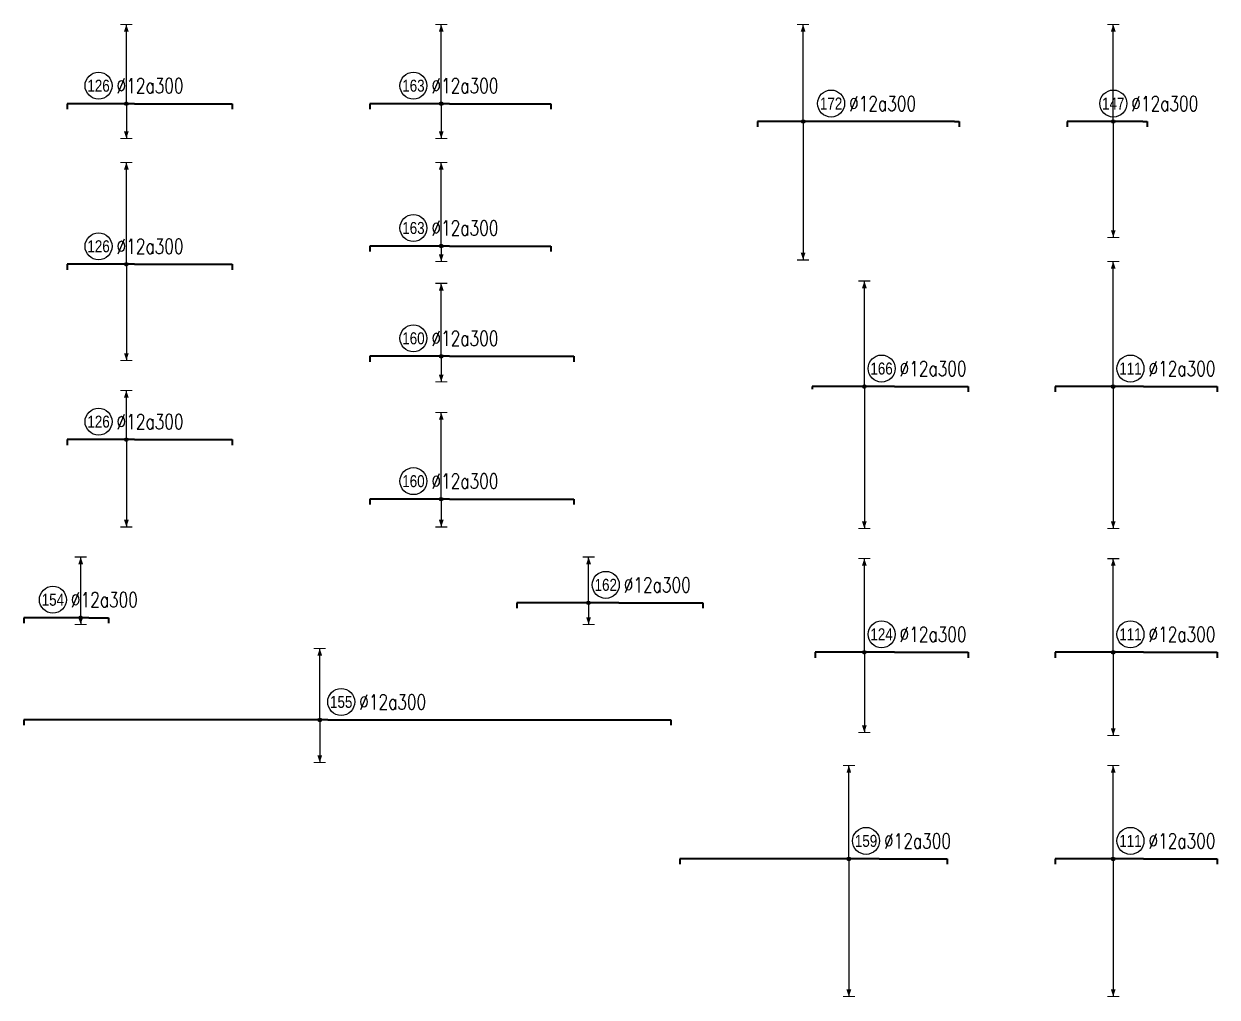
# Model space of a CAD drawing. Header units: millimetres. Extents: x -415354 to 883813, y -531490 to 486716.
# Drawn here: x 68710 to 108500, y -62320 to -29880 of the extents above; entities that cross this region are included whole.
import ezdxf
from ezdxf.enums import TextEntityAlignment as Align

# ---------------------------------------------------------------- set-up
doc = ezdxf.new("R2010")
doc.units = ezdxf.units.MM
doc.header["$MEASUREMENT"] = 0
for name, color, linetype, lineweight in [('NDC_S_DIM', 1, 'Continuous', 15), ('NDC_S_REBAR', 4, 'Continuous', 35), ('NDC_S_VN TEXT', 7, 'Continuous', 20)]:
    doc.layers.add(name, color=color, linetype=linetype, lineweight=lineweight)
doc.styles.add('ARIAL', font='arial.ttf', dxfattribs={"width": 0.8})
doc.styles.add('NDC_EN TXT', font='romans.shx', dxfattribs={"width": 0.8})

# ---------------------------------------------------------------- blocks, each defined once
blk = doc.blocks.new('*U160')
h = blk.add_hatch(color=6)
edge = h.paths.add_edge_path()
edge.add_arc((-25.24, 0), 0.3, 0, 360)
at = {"layer": 'NDC_S_DIM', "color": 8}
for q in [(-25.24, 16.18), (-25.24, -23.07)]:
    blk.add_line((-25.24, 0), q, dxfattribs=at)
for points in [[(-26.24, 16.18, 0.2, 0.2, 0), (-24.24, 16.18, 0, 0, 0)], [(-26.24, -23.07, 0.2, 0.2, 0), (-24.24, -23.07, 0, 0, 0)]]:
    blk.add_lwpolyline(points, format="xyseb", dxfattribs=at)
at = {"layer": 'NDC_S_DIM'}
blk.add_circle((-20.57, 3), 2.25, dxfattribs=at)
at = {"layer": 'NDC_S_DIM', "color": 6}
blk.add_circle((-25.24, 0), 0.3, dxfattribs=at)
at = {"layer": 'NDC_S_DIM', "color": 8}
for points in [[(-25.64, 14.98), (-25.24, 16.18), (-24.84, 14.98)], [(-25.64, -21.87), (-25.24, -23.07), (-24.84, -21.87)]]:
    blk.add_solid(points, dxfattribs=at)
at = {"layer": 'NDC_S_REBAR'}
for p, q in [((0, 0), (-32.83, 0)), ((-32.83, 0), (-32.83, -0.9)), ((0, 0), (0.79, 0)), ((0.79, 0), (0.79, -0.9)), ((-32.83, -0.9), (-32.83, -0.9)), ((0.79, -0.9), (0.79, -0.9))]:
    blk.add_line(p, q, dxfattribs=at)
at = {"layer": 'NDC_S_VN TEXT', "style": 'ARIAL', "width": 0.8}
blk.add_attdef('KHT', text='', height=2, dxfattribs=at).set_placement((-20.57, 3), align=Align.MIDDLE_CENTER)
at = {"layer": 'NDC_S_VN TEXT', "color": 3, "style": 'NDC_EN TXT', "width": 0.75}
blk.add_attdef('DKT', (-17.57, 1.75), '', height=2.5, dxfattribs=at)
blk = doc.blocks.new('*U161')
h = blk.add_hatch(color=6)
edge = h.paths.add_edge_path()
edge.add_arc((-4.95, 0), 0.3, 0, 360)
at = {"layer": 'NDC_S_DIM', "color": 8}
for q in [(-4.95, 16.18), (-4.95, -19.32)]:
    blk.add_line((-4.95, 0), q, dxfattribs=at)
for points in [[(-5.95, 16.18, 0.2, 0.2, 0), (-3.95, 16.18, 0, 0, 0)], [(-5.95, -19.32, 0.2, 0.2, 0), (-3.95, -19.32, 0, 0, 0)]]:
    blk.add_lwpolyline(points, format="xyseb", dxfattribs=at)
at = {"layer": 'NDC_S_DIM'}
blk.add_circle((-4.95, 3), 2.25, dxfattribs=at)
at = {"layer": 'NDC_S_DIM', "color": 6}
blk.add_circle((-4.95, 0), 0.3, dxfattribs=at)
at = {"layer": 'NDC_S_DIM', "color": 8}
for points in [[(-5.35, 14.98), (-4.95, 16.18), (-4.55, 14.98)], [(-5.35, -18.12), (-4.95, -19.32), (-4.55, -18.12)]]:
    blk.add_solid(points, dxfattribs=at)
at = {"layer": 'NDC_S_REBAR'}
for p, q in [((0, 0), (-12.64, 0)), ((-12.64, 0), (-12.64, -0.9)), ((0, 0), (0.71, 0)), ((0.71, 0), (0.71, -0.9)), ((-12.64, -0.9), (-12.64, -0.9)), ((0.71, -0.9), (0.71, -0.9))]:
    blk.add_line(p, q, dxfattribs=at)
at = {"layer": 'NDC_S_VN TEXT', "style": 'ARIAL', "width": 0.8}
blk.add_attdef('KHT', text='', height=2, dxfattribs=at).set_placement((-4.95, 3), align=Align.MIDDLE_CENTER)
at = {"layer": 'NDC_S_VN TEXT', "color": 3, "style": 'NDC_EN TXT', "width": 0.75}
blk.add_attdef('DKT', (-1.95, 1.75), '', height=2.5, dxfattribs=at)
blk = doc.blocks.new('*U157')
h = blk.add_hatch(color=6)
edge = h.paths.add_edge_path()
edge.add_arc((-5.03, 0), 0.3, 0, 360)
at = {"layer": 'NDC_S_DIM', "color": 8}
for q in [(-5.03, 17.59), (-5.03, -23.66)]:
    blk.add_line((-5.03, 0), q, dxfattribs=at)
for points in [[(-6.03, 17.59, 0.2, 0.2, 0), (-4.03, 17.59, 0, 0, 0)], [(-6.03, -23.66, 0.2, 0.2, 0), (-4.03, -23.66, 0, 0, 0)]]:
    blk.add_lwpolyline(points, format="xyseb", dxfattribs=at)
at = {"layer": 'NDC_S_DIM'}
blk.add_circle((-2.16, 3), 2.25, dxfattribs=at)
at = {"layer": 'NDC_S_DIM', "color": 6}
blk.add_circle((-5.03, 0), 0.3, dxfattribs=at)
at = {"layer": 'NDC_S_DIM', "color": 8}
for points in [[(-5.43, 16.39), (-5.03, 17.59), (-4.63, 16.39)], [(-5.43, -22.46), (-5.03, -23.66), (-4.63, -22.46)]]:
    blk.add_solid(points, dxfattribs=at)
at = {"layer": 'NDC_S_REBAR'}
for p, q in [((0, 0), (-13.75, 0)), ((-13.75, 0), (-13.75, -0.45)), ((0, 0), (12.29, 0)), ((12.29, 0), (12.29, -0.9)), ((-13.75, -0.45), (-13.75, -0.45)), ((12.29, -0.9), (12.29, -0.9))]:
    blk.add_line(p, q, dxfattribs=at)
at = {"layer": 'NDC_S_VN TEXT', "style": 'ARIAL', "width": 0.8}
blk.add_attdef('KHT', text='', height=2, dxfattribs=at).set_placement((-2.16, 3), align=Align.MIDDLE_CENTER)
at = {"layer": 'NDC_S_VN TEXT', "color": 3, "style": 'NDC_EN TXT', "width": 0.75}
blk.add_attdef('DKT', (0.84, 1.75), '', height=2.5, dxfattribs=at)
blk = doc.blocks.new('*U149')
h = blk.add_hatch(color=6)
edge = h.paths.add_edge_path()
edge.add_arc((-5.03, 0), 0.3, 0, 360)
at = {"layer": 'NDC_S_DIM', "color": 8}
for q in [(-5.03, 20.84), (-5.03, -23.66)]:
    blk.add_line((-5.03, 0), q, dxfattribs=at)
for points in [[(-6.03, 20.84, 0.2, 0.2, 0), (-4.03, 20.84, 0, 0, 0)], [(-6.03, -23.66, 0.2, 0.2, 0), (-4.03, -23.66, 0, 0, 0)]]:
    blk.add_lwpolyline(points, format="xyseb", dxfattribs=at)
at = {"layer": 'NDC_S_DIM'}
blk.add_circle((-2.16, 3), 2.25, dxfattribs=at)
at = {"layer": 'NDC_S_DIM', "color": 6}
blk.add_circle((-5.03, 0), 0.3, dxfattribs=at)
at = {"layer": 'NDC_S_DIM', "color": 8}
for points in [[(-5.43, 19.64), (-5.03, 20.84), (-4.63, 19.64)], [(-5.43, -22.46), (-5.03, -23.66), (-4.63, -22.46)]]:
    blk.add_solid(points, dxfattribs=at)
at = {"layer": 'NDC_S_REBAR'}
for p, q in [((0, 0), (-14.71, 0)), ((-14.71, 0), (-14.71, -0.9)), ((0, 0), (12.29, 0)), ((12.29, 0), (12.29, -0.9)), ((-14.71, -0.9), (-14.71, -0.9)), ((12.29, -0.9), (12.29, -0.9))]:
    blk.add_line(p, q, dxfattribs=at)
at = {"layer": 'NDC_S_VN TEXT', "style": 'ARIAL', "width": 0.8}
blk.add_attdef('KHT', text='', height=2, dxfattribs=at).set_placement((-2.16, 3), align=Align.MIDDLE_CENTER)
at = {"layer": 'NDC_S_VN TEXT', "color": 3, "style": 'NDC_EN TXT', "width": 0.75}
blk.add_attdef('DKT', (0.84, 1.75), '', height=2.5, dxfattribs=at)
blk = doc.blocks.new('*U144')
h = blk.add_hatch(color=6)
edge = h.paths.add_edge_path()
edge.add_arc((-5.03, 0), 0.3, 0, 360)
at = {"layer": 'NDC_S_DIM', "color": 8}
for q in [(-5.03, 15.63), (-5.03, -13.37)]:
    blk.add_line((-5.03, 0), q, dxfattribs=at)
for points in [[(-6.03, 15.63, 0.2, 0.2, 0), (-4.03, 15.63, 0, 0, 0)], [(-6.03, -13.37, 0.2, 0.2, 0), (-4.03, -13.37, 0, 0, 0)]]:
    blk.add_lwpolyline(points, format="xyseb", dxfattribs=at)
at = {"layer": 'NDC_S_DIM'}
blk.add_circle((-2.16, 3), 2.25, dxfattribs=at)
at = {"layer": 'NDC_S_DIM', "color": 6}
blk.add_circle((-5.03, 0), 0.3, dxfattribs=at)
at = {"layer": 'NDC_S_DIM', "color": 8}
for points in [[(-5.43, 14.43), (-5.03, 15.63), (-4.63, 14.43)], [(-5.43, -12.17), (-5.03, -13.37), (-4.63, -12.17)]]:
    blk.add_solid(points, dxfattribs=at)
at = {"layer": 'NDC_S_REBAR'}
for p, q in [((0, 0), (-13.21, 0)), ((-13.21, 0), (-13.21, -0.9)), ((0, 0), (12.29, 0)), ((12.29, 0), (12.29, -0.9)), ((-13.21, -0.9), (-13.21, -0.9)), ((12.29, -0.9), (12.29, -0.9))]:
    blk.add_line(p, q, dxfattribs=at)
at = {"layer": 'NDC_S_VN TEXT', "style": 'ARIAL', "width": 0.8}
blk.add_attdef('KHT', text='', height=2, dxfattribs=at).set_placement((-2.16, 3), align=Align.MIDDLE_CENTER)
at = {"layer": 'NDC_S_VN TEXT', "color": 3, "style": 'NDC_EN TXT', "width": 0.75}
blk.add_attdef('DKT', (0.84, 1.75), '', height=2.5, dxfattribs=at)
blk = doc.blocks.new('*U145')
h = blk.add_hatch(color=6)
edge = h.paths.add_edge_path()
edge.add_arc((-5.03, 0), 0.3, 0, 360)
at = {"layer": 'NDC_S_DIM', "color": 8}
for q in [(-5.03, 15.62), (-5.03, -13.87)]:
    blk.add_line((-5.03, 0), q, dxfattribs=at)
for points in [[(-6.03, 15.62, 0.2, 0.2, 0), (-4.03, 15.62, 0, 0, 0)], [(-6.03, -13.87, 0.2, 0.2, 0), (-4.03, -13.87, 0, 0, 0)]]:
    blk.add_lwpolyline(points, format="xyseb", dxfattribs=at)
at = {"layer": 'NDC_S_DIM'}
blk.add_circle((-2.16, 3), 2.25, dxfattribs=at)
at = {"layer": 'NDC_S_DIM', "color": 6}
blk.add_circle((-5.03, 0), 0.3, dxfattribs=at)
at = {"layer": 'NDC_S_DIM', "color": 8}
for points in [[(-5.43, 14.42), (-5.03, 15.62), (-4.63, 14.42)], [(-5.43, -12.67), (-5.03, -13.87), (-4.63, -12.67)]]:
    blk.add_solid(points, dxfattribs=at)
at = {"layer": 'NDC_S_REBAR'}
for p, q in [((0, 0), (-14.71, 0)), ((-14.71, 0), (-14.71, -0.9)), ((0, 0), (12.29, 0)), ((12.29, 0), (12.29, -0.9)), ((-14.71, -0.9), (-14.71, -0.9)), ((12.29, -0.9), (12.29, -0.9))]:
    blk.add_line(p, q, dxfattribs=at)
at = {"layer": 'NDC_S_VN TEXT', "style": 'ARIAL', "width": 0.8}
blk.add_attdef('KHT', text='', height=2, dxfattribs=at).set_placement((-2.16, 3), align=Align.MIDDLE_CENTER)
at = {"layer": 'NDC_S_VN TEXT', "color": 3, "style": 'NDC_EN TXT', "width": 0.75}
blk.add_attdef('DKT', (0.84, 1.75), '', height=2.5, dxfattribs=at)
blk = doc.blocks.new('*U93')
h = blk.add_hatch(color=6)
edge = h.paths.add_edge_path()
edge.add_arc((-5.03, 0), 0.3, 0, 360)
at = {"layer": 'NDC_S_DIM', "color": 8}
for q in [(-5.03, 7.64), (-5.03, -3.61)]:
    blk.add_line((-5.03, 0), q, dxfattribs=at)
for points in [[(-6.03, 7.64, 0.2, 0.2, 0), (-4.03, 7.64, 0, 0, 0)], [(-6.03, -3.61, 0.2, 0.2, 0), (-4.03, -3.61, 0, 0, 0)]]:
    blk.add_lwpolyline(points, format="xyseb", dxfattribs=at)
at = {"layer": 'NDC_S_DIM'}
blk.add_circle((-2.16, 3), 2.25, dxfattribs=at)
at = {"layer": 'NDC_S_DIM', "color": 6}
blk.add_circle((-5.03, 0), 0.3, dxfattribs=at)
at = {"layer": 'NDC_S_DIM', "color": 8}
for points in [[(-5.43, 6.44), (-5.03, 7.64), (-4.63, 6.44)], [(-5.43, -2.41), (-5.03, -3.61), (-4.63, -2.41)]]:
    blk.add_solid(points, dxfattribs=at)
at = {"layer": 'NDC_S_REBAR'}
for p, q in [((0, 0), (-16.98, 0)), ((-16.98, 0), (-16.98, -0.9)), ((0, 0), (14.02, 0)), ((14.02, 0), (14.02, -0.9)), ((-16.98, -0.9), (-16.98, -0.9)), ((14.02, -0.9), (14.02, -0.9))]:
    blk.add_line(p, q, dxfattribs=at)
at = {"layer": 'NDC_S_VN TEXT', "style": 'ARIAL', "width": 0.8}
blk.add_attdef('KHT', text='', height=2, dxfattribs=at).set_placement((-2.16, 3), align=Align.MIDDLE_CENTER)
at = {"layer": 'NDC_S_VN TEXT', "color": 3, "style": 'NDC_EN TXT', "width": 0.75}
blk.add_attdef('DKT', (0.84, 1.75), '', height=2.5, dxfattribs=at)
blk = doc.blocks.new('*U94')
h = blk.add_hatch(color=6)
edge = h.paths.add_edge_path()
edge.add_arc((-5.03, 0), 0.3, 0, 360)
at = {"layer": 'NDC_S_DIM', "color": 8}
for q in [(-5.03, 15.56), (-5.03, -22.94)]:
    blk.add_line((-5.03, 0), q, dxfattribs=at)
for points in [[(-6.03, 15.56, 0.2, 0.2, 0), (-4.03, 15.56, 0, 0, 0)], [(-6.03, -22.94, 0.2, 0.2, 0), (-4.03, -22.94, 0, 0, 0)]]:
    blk.add_lwpolyline(points, format="xyseb", dxfattribs=at)
at = {"layer": 'NDC_S_DIM'}
blk.add_circle((-2.16, 3), 2.25, dxfattribs=at)
at = {"layer": 'NDC_S_DIM', "color": 6}
blk.add_circle((-5.03, 0), 0.3, dxfattribs=at)
at = {"layer": 'NDC_S_DIM', "color": 8}
for points in [[(-5.43, 14.36), (-5.03, 15.56), (-4.63, 14.36)], [(-5.43, -21.74), (-5.03, -22.94), (-4.63, -21.74)]]:
    blk.add_solid(points, dxfattribs=at)
at = {"layer": 'NDC_S_REBAR'}
for p, q in [((0, 0), (-33.23, 0)), ((-33.23, 0), (-33.23, -0.9)), ((0, 0), (11.34, 0)), ((11.34, 0), (11.34, -0.9)), ((-33.23, -0.9), (-33.23, -0.9)), ((11.34, -0.9), (11.34, -0.9))]:
    blk.add_line(p, q, dxfattribs=at)
at = {"layer": 'NDC_S_VN TEXT', "style": 'ARIAL', "width": 0.8}
blk.add_attdef('KHT', text='', height=2, dxfattribs=at).set_placement((-2.16, 3), align=Align.MIDDLE_CENTER)
at = {"layer": 'NDC_S_VN TEXT', "color": 3, "style": 'NDC_EN TXT', "width": 0.75}
blk.add_attdef('DKT', (0.84, 1.75), '', height=2.5, dxfattribs=at)
blk = doc.blocks.new('*U85')
h = blk.add_hatch(color=6)
edge = h.paths.add_edge_path()
edge.add_arc((-5.03, 0), 0.3, 0, 360)
at = {"layer": 'NDC_S_DIM', "color": 8}
for q in [(-5.03, 15.56), (-5.03, -22.94)]:
    blk.add_line((-5.03, 0), q, dxfattribs=at)
for points in [[(-6.03, 15.56, 0.2, 0.2, 0), (-4.03, 15.56, 0, 0, 0)], [(-6.03, -22.94, 0.2, 0.2, 0), (-4.03, -22.94, 0, 0, 0)]]:
    blk.add_lwpolyline(points, format="xyseb", dxfattribs=at)
at = {"layer": 'NDC_S_DIM'}
blk.add_circle((-2.16, 3), 2.25, dxfattribs=at)
at = {"layer": 'NDC_S_DIM', "color": 6}
blk.add_circle((-5.03, 0), 0.3, dxfattribs=at)
at = {"layer": 'NDC_S_DIM', "color": 8}
for points in [[(-5.43, 14.36), (-5.03, 15.56), (-4.63, 14.36)], [(-5.43, -21.74), (-5.03, -22.94), (-4.63, -21.74)]]:
    blk.add_solid(points, dxfattribs=at)
at = {"layer": 'NDC_S_REBAR'}
for p, q in [((0, 0), (-14.71, 0)), ((-14.71, 0), (-14.71, -0.9)), ((0, 0), (12.29, 0)), ((12.29, 0), (12.29, -0.9)), ((-14.71, -0.9), (-14.71, -0.9)), ((12.29, -0.9), (12.29, -0.9))]:
    blk.add_line(p, q, dxfattribs=at)
at = {"layer": 'NDC_S_VN TEXT', "style": 'ARIAL', "width": 0.8}
blk.add_attdef('KHT', text='', height=2, dxfattribs=at).set_placement((-2.16, 3), align=Align.MIDDLE_CENTER)
at = {"layer": 'NDC_S_VN TEXT', "color": 3, "style": 'NDC_EN TXT', "width": 0.75}
blk.add_attdef('DKT', (0.84, 1.75), '', height=2.5, dxfattribs=at)
blk = doc.blocks.new('*U265')
h = blk.add_hatch(color=6)
edge = h.paths.add_edge_path()
edge.add_arc((-1.37, 0), 0.3, 0, 360)
at = {"layer": 'NDC_S_DIM', "color": 8}
for q in [(-1.37, 13.2), (-1.37, -5.8)]:
    blk.add_line((-1.37, 0), q, dxfattribs=at)
for points in [[(-2.37, 13.2, 0.2, 0.2, 0), (-0.37, 13.2, 0, 0, 0)], [(-2.37, -5.8, 0.2, 0.2, 0), (-0.37, -5.8, 0, 0, 0)]]:
    blk.add_lwpolyline(points, format="xyseb", dxfattribs=at)
at = {"layer": 'NDC_S_DIM'}
blk.add_circle((-6.01, 3), 2.25, dxfattribs=at)
at = {"layer": 'NDC_S_DIM', "color": 6}
blk.add_circle((-1.37, 0), 0.3, dxfattribs=at)
at = {"layer": 'NDC_S_DIM', "color": 8}
for points in [[(-1.77, 12), (-1.37, 13.2), (-0.97, 12)], [(-1.77, -4.6), (-1.37, -5.8), (-0.97, -4.6)]]:
    blk.add_solid(points, dxfattribs=at)
at = {"layer": 'NDC_S_REBAR'}
for p, q in [((0, 0), (-11.26, 0)), ((-11.26, 0), (-11.26, -0.9)), ((0, 0), (16.24, 0)), ((16.24, 0), (16.24, -0.9)), ((-11.26, -0.9), (-11.26, -0.9)), ((16.24, -0.9), (16.24, -0.9))]:
    blk.add_line(p, q, dxfattribs=at)
at = {"layer": 'NDC_S_VN TEXT', "style": 'ARIAL', "width": 0.8}
blk.add_attdef('KHT', text='', height=2, dxfattribs=at).set_placement((-6.01, 3), align=Align.MIDDLE_CENTER)
at = {"layer": 'NDC_S_VN TEXT', "color": 3, "style": 'NDC_EN TXT', "width": 0.75}
blk.add_attdef('DKT', (-3.01, 1.75), '', height=2.5, dxfattribs=at)
blk = doc.blocks.new('*U198')
h = blk.add_hatch(color=6)
edge = h.paths.add_edge_path()
edge.add_arc((-1.37, 0), 0.3, 0, 360)
at = {"layer": 'NDC_S_DIM', "color": 8}
for q in [(-1.37, 13.2), (-1.37, -5.8)]:
    blk.add_line((-1.37, 0), q, dxfattribs=at)
for points in [[(-2.37, 13.2, 0.2, 0.2, 0), (-0.37, 13.2, 0, 0, 0)], [(-2.37, -5.8, 0.2, 0.2, 0), (-0.37, -5.8, 0, 0, 0)]]:
    blk.add_lwpolyline(points, format="xyseb", dxfattribs=at)
at = {"layer": 'NDC_S_DIM'}
blk.add_circle((-6.01, 3), 2.25, dxfattribs=at)
at = {"layer": 'NDC_S_DIM', "color": 6}
blk.add_circle((-1.37, 0), 0.3, dxfattribs=at)
at = {"layer": 'NDC_S_DIM', "color": 8}
for points in [[(-1.77, 12), (-1.37, 13.2), (-0.97, 12)], [(-1.77, -4.6), (-1.37, -5.8), (-0.97, -4.6)]]:
    blk.add_solid(points, dxfattribs=at)
at = {"layer": 'NDC_S_REBAR'}
for p, q in [((0, 0), (-13.26, 0)), ((-13.26, 0), (-13.26, -0.9)), ((0, 0), (16.91, 0)), ((16.91, 0), (16.91, -0.9)), ((-13.26, -0.9), (-13.26, -0.9)), ((16.91, -0.9), (16.91, -0.9))]:
    blk.add_line(p, q, dxfattribs=at)
at = {"layer": 'NDC_S_VN TEXT', "style": 'ARIAL', "width": 0.8}
blk.add_attdef('KHT', text='', height=2, dxfattribs=at).set_placement((-6.01, 3), align=Align.MIDDLE_CENTER)
at = {"layer": 'NDC_S_VN TEXT', "color": 3, "style": 'NDC_EN TXT', "width": 0.75}
blk.add_attdef('DKT', (-3.01, 1.75), '', height=2.5, dxfattribs=at)
blk = doc.blocks.new('*U211')
h = blk.add_hatch(color=6)
edge = h.paths.add_edge_path()
edge.add_arc((-1.37, 0), 0.3, 0, 360)
at = {"layer": 'NDC_S_DIM', "color": 8}
for q in [(-1.37, 16.97), (-1.37, -16.03)]:
    blk.add_line((-1.37, 0), q, dxfattribs=at)
for points in [[(-2.37, 16.97, 0.2, 0.2, 0), (-0.37, 16.97, 0, 0, 0)], [(-2.37, -16.03, 0.2, 0.2, 0), (-0.37, -16.03, 0, 0, 0)]]:
    blk.add_lwpolyline(points, format="xyseb", dxfattribs=at)
at = {"layer": 'NDC_S_DIM'}
blk.add_circle((-6.01, 3), 2.25, dxfattribs=at)
at = {"layer": 'NDC_S_DIM', "color": 6}
blk.add_circle((-1.37, 0), 0.3, dxfattribs=at)
at = {"layer": 'NDC_S_DIM', "color": 8}
for points in [[(-1.77, 15.77), (-1.37, 16.97), (-0.97, 15.77)], [(-1.77, -14.83), (-1.37, -16.03), (-0.97, -14.83)]]:
    blk.add_solid(points, dxfattribs=at)
at = {"layer": 'NDC_S_REBAR'}
for p, q in [((0, 0), (-11.26, 0)), ((-11.26, 0), (-11.26, -0.9)), ((0, 0), (16.24, 0)), ((16.24, 0), (16.24, -0.9)), ((-11.26, -0.9), (-11.26, -0.9)), ((16.24, -0.9), (16.24, -0.9))]:
    blk.add_line(p, q, dxfattribs=at)
at = {"layer": 'NDC_S_VN TEXT', "style": 'ARIAL', "width": 0.8}
blk.add_attdef('KHT', text='', height=2, dxfattribs=at).set_placement((-6.01, 3), align=Align.MIDDLE_CENTER)
at = {"layer": 'NDC_S_VN TEXT', "color": 3, "style": 'NDC_EN TXT', "width": 0.75}
blk.add_attdef('DKT', (-3.01, 1.75), '', height=2.5, dxfattribs=at)
blk = doc.blocks.new('*U212')
h = blk.add_hatch(color=6)
edge = h.paths.add_edge_path()
edge.add_arc((-1.37, 0), 0.3, 0, 360)
at = {"layer": 'NDC_S_DIM', "color": 8}
for q in [(-1.37, 13.92), (-1.37, -2.58)]:
    blk.add_line((-1.37, 0), q, dxfattribs=at)
for points in [[(-2.37, 13.92, 0.2, 0.2, 0), (-0.37, 13.92, 0, 0, 0)], [(-2.37, -2.58, 0.2, 0.2, 0), (-0.37, -2.58, 0, 0, 0)]]:
    blk.add_lwpolyline(points, format="xyseb", dxfattribs=at)
at = {"layer": 'NDC_S_DIM'}
blk.add_circle((-6.01, 3), 2.25, dxfattribs=at)
at = {"layer": 'NDC_S_DIM', "color": 6}
blk.add_circle((-1.37, 0), 0.3, dxfattribs=at)
at = {"layer": 'NDC_S_DIM', "color": 8}
for points in [[(-1.77, 12.72), (-1.37, 13.92), (-0.97, 12.72)], [(-1.77, -1.38), (-1.37, -2.58), (-0.97, -1.38)]]:
    blk.add_solid(points, dxfattribs=at)
at = {"layer": 'NDC_S_REBAR'}
for p, q in [((0, 0), (-13.26, 0)), ((-13.26, 0), (-13.26, -0.9)), ((0, 0), (16.91, 0)), ((16.91, 0), (16.91, -0.9)), ((-13.26, -0.9), (-13.26, -0.9)), ((16.91, -0.9), (16.91, -0.9))]:
    blk.add_line(p, q, dxfattribs=at)
at = {"layer": 'NDC_S_VN TEXT', "style": 'ARIAL', "width": 0.8}
blk.add_attdef('KHT', text='', height=2, dxfattribs=at).set_placement((-6.01, 3), align=Align.MIDDLE_CENTER)
at = {"layer": 'NDC_S_VN TEXT', "color": 3, "style": 'NDC_EN TXT', "width": 0.75}
blk.add_attdef('DKT', (-3.01, 1.75), '', height=2.5, dxfattribs=at)
blk = doc.blocks.new('*U241')
h = blk.add_hatch(color=6)
edge = h.paths.add_edge_path()
edge.add_arc((-1.37, 0), 0.3, 0, 360)
at = {"layer": 'NDC_S_DIM', "color": 8}
for q in [(-1.37, 8.19), (-1.37, -14.56)]:
    blk.add_line((-1.37, 0), q, dxfattribs=at)
for points in [[(-2.37, 8.19, 0.2, 0.2, 0), (-0.37, 8.19, 0, 0, 0)], [(-2.37, -14.56, 0.2, 0.2, 0), (-0.37, -14.56, 0, 0, 0)]]:
    blk.add_lwpolyline(points, format="xyseb", dxfattribs=at)
at = {"layer": 'NDC_S_DIM'}
blk.add_circle((-6.01, 3), 2.25, dxfattribs=at)
at = {"layer": 'NDC_S_DIM', "color": 6}
blk.add_circle((-1.37, 0), 0.3, dxfattribs=at)
at = {"layer": 'NDC_S_DIM', "color": 8}
for points in [[(-1.77, 6.99), (-1.37, 8.19), (-0.97, 6.99)], [(-1.77, -13.36), (-1.37, -14.56), (-0.97, -13.36)]]:
    blk.add_solid(points, dxfattribs=at)
at = {"layer": 'NDC_S_REBAR'}
for p, q in [((0, 0), (-11.26, 0)), ((-11.26, 0), (-11.26, -0.9)), ((0, 0), (16.24, 0)), ((16.24, 0), (16.24, -0.9)), ((-11.26, -0.9), (-11.26, -0.9)), ((16.24, -0.9), (16.24, -0.9))]:
    blk.add_line(p, q, dxfattribs=at)
at = {"layer": 'NDC_S_VN TEXT', "style": 'ARIAL', "width": 0.8}
blk.add_attdef('KHT', text='', height=2, dxfattribs=at).set_placement((-6.01, 3), align=Align.MIDDLE_CENTER)
at = {"layer": 'NDC_S_VN TEXT', "color": 3, "style": 'NDC_EN TXT', "width": 0.75}
blk.add_attdef('DKT', (-3.01, 1.75), '', height=2.5, dxfattribs=at)
blk = doc.blocks.new('*U242')
h = blk.add_hatch(color=6)
edge = h.paths.add_edge_path()
edge.add_arc((-1.37, 0), 0.3, 0, 360)
at = {"layer": 'NDC_S_DIM', "color": 8}
for q in [(-1.37, 12.16), (-1.37, -4.25)]:
    blk.add_line((-1.37, 0), q, dxfattribs=at)
for points in [[(-2.37, 12.16, 0.2, 0.2, 0), (-0.37, 12.16, 0, 0, 0)], [(-2.37, -4.25, 0.2, 0.2, 0), (-0.37, -4.25, 0, 0, 0)]]:
    blk.add_lwpolyline(points, format="xyseb", dxfattribs=at)
at = {"layer": 'NDC_S_DIM'}
blk.add_circle((-6.01, 3), 2.25, dxfattribs=at)
at = {"layer": 'NDC_S_DIM', "color": 6}
blk.add_circle((-1.37, 0), 0.3, dxfattribs=at)
at = {"layer": 'NDC_S_DIM', "color": 8}
for points in [[(-1.77, 10.96), (-1.37, 12.16), (-0.97, 10.96)], [(-1.77, -3.05), (-1.37, -4.25), (-0.97, -3.05)]]:
    blk.add_solid(points, dxfattribs=at)
at = {"layer": 'NDC_S_REBAR'}
for p, q in [((0, 0), (-13.26, 0)), ((-13.26, 0), (-13.26, -0.9)), ((0, 0), (20.74, 0)), ((20.74, 0), (20.74, -0.9)), ((-13.26, -0.9), (-13.26, -0.9)), ((20.74, -0.9), (20.74, -0.9))]:
    blk.add_line(p, q, dxfattribs=at)
at = {"layer": 'NDC_S_VN TEXT', "style": 'ARIAL', "width": 0.8}
blk.add_attdef('KHT', text='', height=2, dxfattribs=at).set_placement((-6.01, 3), align=Align.MIDDLE_CENTER)
at = {"layer": 'NDC_S_VN TEXT', "color": 3, "style": 'NDC_EN TXT', "width": 0.75}
blk.add_attdef('DKT', (-3.01, 1.75), '', height=2.5, dxfattribs=at)
blk = doc.blocks.new('*U243')
h = blk.add_hatch(color=6)
edge = h.paths.add_edge_path()
edge.add_arc((-1.37, 0), 0.3, 0, 360)
at = {"layer": 'NDC_S_DIM', "color": 8}
for q in [(-1.37, 14.43), (-1.37, -4.64)]:
    blk.add_line((-1.37, 0), q, dxfattribs=at)
for points in [[(-2.37, 14.43, 0.2, 0.2, 0), (-0.37, 14.43, 0, 0, 0)], [(-2.37, -4.64, 0.2, 0.2, 0), (-0.37, -4.64, 0, 0, 0)]]:
    blk.add_lwpolyline(points, format="xyseb", dxfattribs=at)
at = {"layer": 'NDC_S_DIM'}
blk.add_circle((-6.01, 3), 2.25, dxfattribs=at)
at = {"layer": 'NDC_S_DIM', "color": 6}
blk.add_circle((-1.37, 0), 0.3, dxfattribs=at)
at = {"layer": 'NDC_S_DIM', "color": 8}
for points in [[(-1.77, 13.23), (-1.37, 14.43), (-0.97, 13.23)], [(-1.77, -3.44), (-1.37, -4.64), (-0.97, -3.44)]]:
    blk.add_solid(points, dxfattribs=at)
at = {"layer": 'NDC_S_REBAR'}
for p, q in [((0, 0), (-13.26, 0)), ((-13.26, 0), (-13.26, -0.9)), ((0, 0), (20.74, 0)), ((20.74, 0), (20.74, -0.9)), ((-13.26, -0.9), (-13.26, -0.9)), ((20.74, -0.9), (20.74, -0.9))]:
    blk.add_line(p, q, dxfattribs=at)
at = {"layer": 'NDC_S_VN TEXT', "style": 'ARIAL', "width": 0.8}
blk.add_attdef('KHT', text='', height=2, dxfattribs=at).set_placement((-6.01, 3), align=Align.MIDDLE_CENTER)
at = {"layer": 'NDC_S_VN TEXT', "color": 3, "style": 'NDC_EN TXT', "width": 0.75}
blk.add_attdef('DKT', (-3.01, 1.75), '', height=2.5, dxfattribs=at)
blk = doc.blocks.new('*U249')
h = blk.add_hatch(color=6)
edge = h.paths.add_edge_path()
edge.add_arc((-1.37, 0), 0.3, 0, 360)
at = {"layer": 'NDC_S_DIM', "color": 8}
for q in [(-1.37, 11.9), (-1.37, -7.1)]:
    blk.add_line((-1.37, 0), q, dxfattribs=at)
for points in [[(-2.37, 11.9, 0.2, 0.2, 0), (-0.37, 11.9, 0, 0, 0)], [(-2.37, -7.1, 0.2, 0.2, 0), (-0.37, -7.1, 0, 0, 0)]]:
    blk.add_lwpolyline(points, format="xyseb", dxfattribs=at)
at = {"layer": 'NDC_S_DIM'}
blk.add_circle((2.21, 3), 2.25, dxfattribs=at)
at = {"layer": 'NDC_S_DIM', "color": 6}
blk.add_circle((-1.37, 0), 0.3, dxfattribs=at)
at = {"layer": 'NDC_S_DIM', "color": 8}
for points in [[(-1.77, 10.7), (-1.37, 11.9), (-0.97, 10.7)], [(-1.77, -5.9), (-1.37, -7.1), (-0.97, -5.9)]]:
    blk.add_solid(points, dxfattribs=at)
at = {"layer": 'NDC_S_REBAR'}
for p, q in [((0, 0), (-50.7, 0)), ((-50.7, 0), (-50.7, -0.9)), ((0, 0), (57.18, 0)), ((57.18, 0), (57.18, -0.9)), ((-50.7, -0.9), (-50.7, -0.9)), ((57.18, -0.9), (57.18, -0.9))]:
    blk.add_line(p, q, dxfattribs=at)
at = {"layer": 'NDC_S_VN TEXT', "style": 'ARIAL', "width": 0.8}
blk.add_attdef('KHT', text='', height=2, dxfattribs=at).set_placement((2.21, 3), align=Align.MIDDLE_CENTER)
at = {"layer": 'NDC_S_VN TEXT', "color": 3, "style": 'NDC_EN TXT', "width": 0.75}
blk.add_attdef('DKT', (5.21, 1.75), '', height=2.5, dxfattribs=at)
blk = doc.blocks.new('*U250')
h = blk.add_hatch(color=6)
edge = h.paths.add_edge_path()
edge.add_arc((-1.37, 0), 0.3, 0, 360)
at = {"layer": 'NDC_S_DIM', "color": 8}
for q in [(-1.37, 10.13), (-1.37, -1.12)]:
    blk.add_line((-1.37, 0), q, dxfattribs=at)
for points in [[(-2.37, 10.13, 0.2, 0.2, 0), (-0.37, 10.13, 0, 0, 0)], [(-2.37, -1.12, 0.2, 0.2, 0), (-0.37, -1.12, 0, 0, 0)]]:
    blk.add_lwpolyline(points, format="xyseb", dxfattribs=at)
at = {"layer": 'NDC_S_DIM'}
blk.add_circle((-6.01, 3), 2.25, dxfattribs=at)
at = {"layer": 'NDC_S_DIM', "color": 6}
blk.add_circle((-1.37, 0), 0.3, dxfattribs=at)
at = {"layer": 'NDC_S_DIM', "color": 8}
for points in [[(-1.77, 8.93), (-1.37, 10.13), (-0.97, 8.93)], [(-1.77, 0.08), (-1.37, -1.12), (-0.97, 0.08)]]:
    blk.add_solid(points, dxfattribs=at)
at = {"layer": 'NDC_S_REBAR'}
for p, q in [((0, 0), (-10.85, 0)), ((-10.85, 0), (-10.85, -0.9)), ((0, 0), (3.25, 0)), ((3.25, 0), (3.25, -0.9)), ((-10.85, -0.9), (-10.85, -0.9)), ((3.25, -0.9), (3.25, -0.9))]:
    blk.add_line(p, q, dxfattribs=at)
at = {"layer": 'NDC_S_VN TEXT', "style": 'ARIAL', "width": 0.8}
blk.add_attdef('KHT', text='', height=2, dxfattribs=at).set_placement((-6.01, 3), align=Align.MIDDLE_CENTER)
at = {"layer": 'NDC_S_VN TEXT', "color": 3, "style": 'NDC_EN TXT', "width": 0.75}
blk.add_attdef('DKT', (-3.01, 1.75), '', height=2.5, dxfattribs=at)

msp = doc.modelspace()

# ---------------------------------------------------------------- block references
at = {"xscale": 200, "yscale": 200, "zscale": 200}
for name, p, values in [('*U265', (72402.5, -32540.8), {'KHT': '126', 'DKT': '%%c12a300'}), ('*U198', (82902.5, -32540.8), {'KHT': '163', 'DKT': '%%c12a300'}), ('*U160', (99742, -33135.1), {'KHT': '172', 'DKT': '%%c12a300'}), ('*U161', (106027, -33135.1), {'KHT': '147', 'DKT': '%%c12a300'}), ('*U211', (72402.5, -37893.6), {'KHT': '126', 'DKT': '%%c12a300'}), ('*U212', (82902.5, -37284), {'KHT': '163', 'DKT': '%%c12a300'}), ('*U149', (106042.5, -41968.2), {'KHT': '111', 'DKT': '%%c12a300'}), ('*U242', (82902.5, -40960.9), {'KHT': '160', 'DKT': '%%c12a300'}), ('*U157', (97742.4, -41968.2), {'KHT': '166', 'DKT': '%%c12a300'}), ('*U241', (72402.5, -43738.4), {'KHT': '126', 'DKT': '%%c12a300'}), ('*U243', (82902.5, -45721.7), {'KHT': '160', 'DKT': '%%c12a300'}), ('*U250', (70879.6, -49675.6), {'KHT': '154', 'DKT': '%%c12a300'}), ('*U93', (88546.4, -49177.7), {'KHT': '162', 'DKT': '%%c12a300'}), ('*U144', (97742.5, -50826.7), {'KHT': '124', 'DKT': '%%c12a300'}), ('*U145', (106042.5, -50826.7), {'KHT': '111', 'DKT': '%%c12a300'}), ('*U249', (78849.7, -53079.5), {'KHT': '155', 'DKT': '%%c12a300'}), ('*U94', (97225.1, -57712.2), {'KHT': '159', 'DKT': '%%c12a300'}), ('*U85', (106042.5, -57712.2), {'KHT': '111', 'DKT': '%%c12a300'})]:
    msp.add_blockref(name, p, dxfattribs=at).add_auto_attribs(values)

doc.saveas('drawing.dxf')
